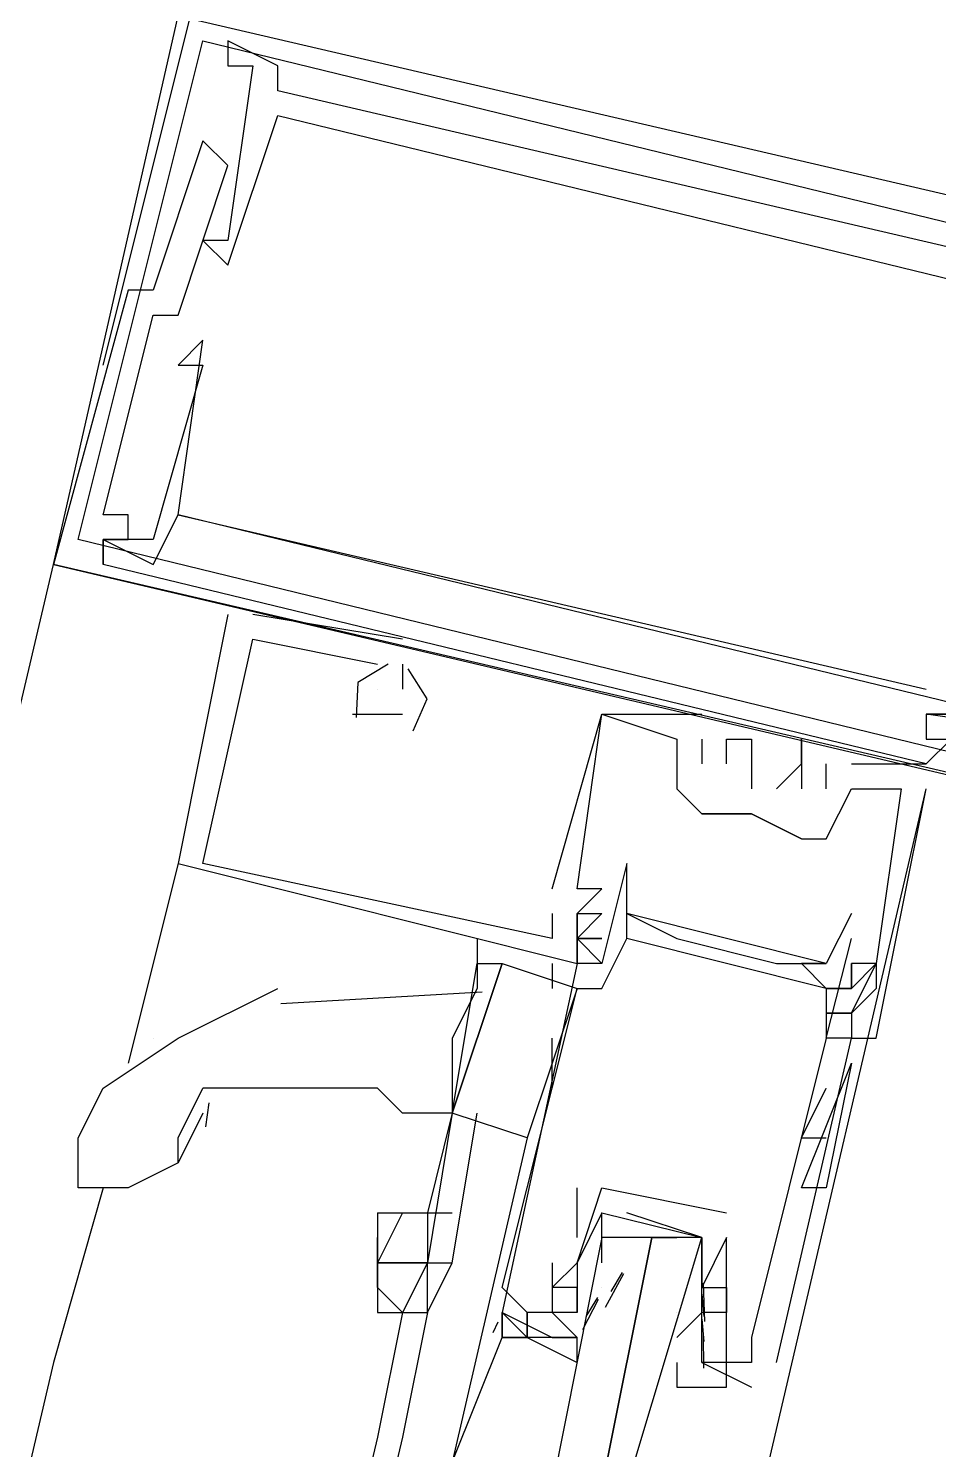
# Model space of a CAD drawing. Header units: feet. Extents: x -84 to 198, y -22 to 181.
# Drawn here: x 120.867 to 121.353, y 48.424 to 49.184 of the extents above; entities that cross this region are included whole.
import ezdxf

# ---------------------------------------------------------------- set-up
doc = ezdxf.new("R2010")
doc.units = ezdxf.units.FT
doc.layers.add('A-LINEA', color=7, linetype='CONTINUOUS')

msp = doc.modelspace()

# ---------------------------------------------------------------- linework, layer by layer
at = {"layer": 'A-LINEA'}
for p, q in [((120.9067, 49.0044), (121.0267, 49.4844)), ((120.9067, 49.0044), (121.0267, 49.4844)), ((120.9733, 49.1778), (120.9733, 49.1778)), ((120.9733, 49.1778), (120.9733, 49.1778)), ((120.9733, 49.1778), (120.9733, 49.1778)), ((120.9733, 49.1778), (120.9733, 49.1778)), ((120.9733, 49.1778), (120.9733, 49.1778)), ((120.9733, 49.1778), (120.9733, 49.1778)), ((120.9733, 49.1644), (120.9733, 49.1644)), ((120.9733, 49.1644), (120.9733, 49.1644)), ((120.9733, 49.1644), (120.9733, 49.1644)), ((120.9733, 49.1644), (120.9733, 49.1644)), ((120.9733, 49.1644), (120.9733, 49.1644)), ((120.9733, 49.1644), (120.9733, 49.1644)), ((120.9867, 49.1644), (120.9867, 49.1644)), ((120.9867, 49.1644), (120.9867, 49.1644)), ((120.9867, 49.1644), (120.9867, 49.1644)), ((120.9867, 49.1644), (120.9867, 49.1644)), ((120.9867, 49.1644), (120.9867, 49.1644)), ((120.9867, 49.1644), (120.9867, 49.1644)), ((121, 49.1644), (121, 49.1644)), ((121, 49.1644), (121, 49.1644)), ((121, 49.1644), (121, 49.1644)), ((121, 49.1644), (121, 49.1644)), ((121, 49.1644), (121, 49.1644)), ((121, 49.1644), (121, 49.1644)), ((121, 49.1511), (121, 49.1511)), ((121, 49.1511), (121, 49.1511)), ((121, 49.1511), (121, 49.1511)), ((121, 49.1511), (121, 49.1511)), ((121, 49.1511), (121, 49.1511)), ((121, 49.1511), (121, 49.1511)), ((121, 49.1378), (121, 49.1378)), ((121, 49.1378), (121, 49.1378)), ((121, 49.1378), (121, 49.1378)), ((121, 49.1378), (121, 49.1378)), ((121, 49.1378), (121, 49.1378)), ((121, 49.1378), (121, 49.1378)), ((120.96, 49.1244), (120.96, 49.1244)), ((120.96, 49.1244), (120.96, 49.1244)), ((120.96, 49.1244), (120.96, 49.1244)), ((120.9733, 49.1111), (120.9733, 49.1111)), ((120.9733, 49.1111), (120.9733, 49.1111)), ((120.9733, 49.1111), (120.9733, 49.1111)), ((120.96, 49.0711), (120.96, 49.0711)), ((120.96, 49.0711), (120.96, 49.0711)), ((120.96, 49.0711), (120.96, 49.0711)), ((120.96, 49.0711), (120.96, 49.0711)), ((120.96, 49.0711), (120.96, 49.0711)), ((120.96, 49.0711), (120.96, 49.0711)), ((120.9733, 49.0711), (120.9733, 49.0711)), ((120.9733, 49.0711), (120.9733, 49.0711)), ((120.9733, 49.0711), (120.9733, 49.0711)), ((120.9733, 49.0711), (120.9733, 49.0711)), ((120.9733, 49.0711), (120.9733, 49.0711)), ((120.9733, 49.0711), (120.9733, 49.0711)), ((120.9733, 49.0578), (120.9733, 49.0578)), ((120.9733, 49.0578), (120.9733, 49.0578)), ((120.9733, 49.0578), (120.9733, 49.0578)), ((120.9733, 49.0578), (120.9733, 49.0578)), ((120.9733, 49.0578), (120.9733, 49.0578)), ((120.9733, 49.0578), (120.9733, 49.0578)), ((120.92, 49.0444), (120.92, 49.0444)), ((120.92, 49.0444), (120.92, 49.0444)), ((120.92, 49.0444), (120.92, 49.0444)), ((120.9333, 49.0444), (120.9333, 49.0444)), ((120.9333, 49.0444), (120.9333, 49.0444)), ((120.9333, 49.0444), (120.9333, 49.0444)), ((120.9333, 49.0311), (120.9333, 49.0311)), ((120.9333, 49.0311), (120.9333, 49.0311)), ((120.9333, 49.0311), (120.9333, 49.0311)), ((120.9467, 49.0311), (120.9467, 49.0311)), ((120.9467, 49.0311), (120.9467, 49.0311)), ((120.9467, 49.0311), (120.9467, 49.0311)), ((120.96, 49.0178), (120.96, 49.0178)), ((120.96, 49.0178), (120.96, 49.0178)), ((120.96, 49.0178), (120.96, 49.0178)), ((120.9467, 49.0044), (120.9467, 49.0044)), ((120.9467, 49.0044), (120.9467, 49.0044)), ((120.9467, 49.0044), (120.9467, 49.0044)), ((120.96, 49.0044), (120.96, 49.0044)), ((120.96, 49.0044), (120.96, 49.0044)), ((120.96, 49.0044), (120.96, 49.0044)), ((120.9067, 48.9244), (120.9067, 48.9244)), ((120.9067, 48.9244), (120.9067, 48.9244)), ((120.9067, 48.9244), (120.9067, 48.9244)), ((120.92, 48.9244), (120.92, 48.9244)), ((120.92, 48.9244), (120.92, 48.9244)), ((120.92, 48.9244), (120.92, 48.9244)), ((120.9467, 48.9244), (120.9467, 48.9244)), ((120.9467, 48.9244), (120.9467, 48.9244)), ((120.9467, 48.9244), (120.9467, 48.9244)), ((120.9467, 48.9244), (120.9467, 48.9244)), ((120.9467, 48.9244), (120.9467, 48.9244)), ((120.9467, 48.9244), (120.9467, 48.9244)), ((120.9067, 48.9111), (120.9067, 48.9111)), ((120.9067, 48.9111), (120.9067, 48.9111)), ((120.9067, 48.9111), (120.9067, 48.9111)), ((120.9067, 48.9111), (120.9067, 48.9111)), ((120.9067, 48.9111), (120.9067, 48.9111)), ((120.9067, 48.9111), (120.9067, 48.9111)), ((120.9067, 48.9111), (120.9067, 48.9111)), ((120.9067, 48.9111), (120.9067, 48.9111)), ((120.9067, 48.9111), (120.9067, 48.9111)), ((120.92, 48.9111), (120.92, 48.9111)), ((120.92, 48.9111), (120.92, 48.9111)), ((120.92, 48.9111), (120.92, 48.9111)), ((120.9333, 48.9111), (120.9333, 48.9111)), ((120.9333, 48.9111), (120.9333, 48.9111)), ((120.9333, 48.9111), (120.9333, 48.9111)), ((119.12, 41.4178), (120.88, 48.8978)), ((120.88, 48.8978), (120.88, 48.8978)), ((120.88, 48.8978), (120.88, 48.8978)), ((120.88, 48.8978), (120.88, 48.8978)), ((120.9067, 48.8978), (120.9067, 48.8978)), ((120.9067, 48.8978), (120.9067, 48.8978)), ((120.9067, 48.8978), (120.9067, 48.8978)), ((120.9067, 48.8978), (120.9067, 48.8978)), ((120.9067, 48.8978), (120.9067, 48.8978)), ((120.9067, 48.8978), (120.9067, 48.8978)), ((120.9333, 48.8978), (120.9333, 48.8978)), ((120.9333, 48.8978), (120.9333, 48.8978)), ((120.9333, 48.8978), (120.9333, 48.8978)), ((120.9733, 48.8711), (120.9733, 48.8711)), ((120.9733, 48.8711), (120.9733, 48.8711)), ((120.9733, 48.8711), (120.9733, 48.8711)), ((121.0667, 48.8578), (120.9867, 48.8711)), ((120.9867, 48.8711), (120.9867, 48.8711)), ((121.0667, 48.8578), (120.9867, 48.8711)), ((120.9867, 48.8711), (120.9867, 48.8711)), ((121.0667, 48.8578), (120.9867, 48.8711)), ((120.9867, 48.8711), (120.9867, 48.8711)), ((120.9867, 48.8578), (120.9867, 48.8578)), ((120.9867, 48.8578), (120.9867, 48.8578)), ((120.9867, 48.8578), (120.9867, 48.8578)), ((121.0667, 48.8578), (121.0667, 48.8578)), ((121.0667, 48.8578), (121.0667, 48.8578)), ((121.0667, 48.8578), (121.0667, 48.8578)), ((121.0533, 48.8444), (121.0533, 48.8444)), ((121.0533, 48.8444), (121.0533, 48.8444)), ((121.0533, 48.8444), (121.0533, 48.8444)), ((121.0533, 48.8444), (121.0533, 48.8444)), ((121.0533, 48.8444), (121.0533, 48.8444)), ((121.0533, 48.8444), (121.0533, 48.8444)), ((121.0667, 48.8444), (121.0667, 48.8311)), ((121.0667, 48.8444), (121.0667, 48.8444)), ((121.0667, 48.8444), (121.0667, 48.8311)), ((121.0667, 48.8444), (121.0667, 48.8444)), ((121.0667, 48.8444), (121.0667, 48.8311)), ((121.0667, 48.8444), (121.0667, 48.8444)), ((121.0533, 48.8311), (121.0533, 48.8311)), ((121.0533, 48.8311), (121.0533, 48.8311)), ((121.0533, 48.8311), (121.0533, 48.8311)), ((121.0667, 48.8311), (121.0667, 48.8311)), ((121.0667, 48.8311), (121.0667, 48.8311)), ((121.0667, 48.8311), (121.0667, 48.8311)), ((121.3467, 48.8311), (121.3467, 48.8311)), ((121.3467, 48.8311), (121.3467, 48.8311)), ((121.3467, 48.8311), (121.3467, 48.8311)), ((121.04, 48.8178), (121.0533, 48.8178)), ((121.04, 48.8178), (121.04, 48.8178)), ((121.04, 48.8178), (121.0533, 48.8178)), ((121.04, 48.8178), (121.04, 48.8178)), ((121.04, 48.8178), (121.0533, 48.8178)), ((121.04, 48.8178), (121.04, 48.8178)), ((121.0533, 48.8178), (121.0667, 48.8178)), ((121.0533, 48.8178), (121.0533, 48.8178)), ((121.0533, 48.8178), (121.0667, 48.8178)), ((121.0533, 48.8178), (121.0533, 48.8178)), ((121.0533, 48.8178), (121.0667, 48.8178)), ((121.0533, 48.8178), (121.0533, 48.8178)), ((121.0667, 48.8178), (121.0667, 48.8178)), ((121.0667, 48.8178), (121.0667, 48.8178)), ((121.0667, 48.8178), (121.0667, 48.8178)), ((121.1733, 48.8178), (121.1733, 48.8178)), ((121.1733, 48.8178), (121.1733, 48.8178)), ((121.1733, 48.8178), (121.1733, 48.8178)), ((121.1733, 48.8178), (121.1733, 48.8178)), ((121.1733, 48.8178), (121.1733, 48.8178)), ((121.1733, 48.8178), (121.1733, 48.8178)), ((121.2267, 48.8178), (121.2267, 48.8178)), ((121.2267, 48.8178), (121.2267, 48.8178)), ((121.2267, 48.8178), (121.2267, 48.8178)), ((121.3467, 48.8178), (121.3467, 48.8178)), ((121.3467, 48.8178), (121.3467, 48.8178)), ((121.3467, 48.8178), (121.3467, 48.8178)), ((121.3467, 48.8178), (121.3467, 48.8178)), ((121.3467, 48.8178), (121.3467, 48.8178)), ((121.3467, 48.8178), (121.3467, 48.8178)), ((121.3467, 48.8178), (121.3467, 48.8178)), ((121.3467, 48.8178), (121.3467, 48.8178)), ((121.3467, 48.8178), (121.3467, 48.8178)), ((121.2133, 48.8044), (121.2133, 48.8044)), ((121.2133, 48.8044), (121.2133, 48.8044)), ((121.2133, 48.8044), (121.2133, 48.8044)), ((121.2133, 48.8044), (121.2133, 48.8044)), ((121.2133, 48.8044), (121.2133, 48.8044)), ((121.2133, 48.8044), (121.2133, 48.8044)), ((121.2267, 48.8044), (121.2267, 48.8044)), ((121.2267, 48.8044), (121.2267, 48.8044)), ((121.2267, 48.8044), (121.2267, 48.8044)), ((121.24, 48.8044), (121.24, 48.8044)), ((121.24, 48.8044), (121.24, 48.8044)), ((121.24, 48.8044), (121.24, 48.8044)), ((121.2533, 48.8044), (121.2533, 48.8044)), ((121.2533, 48.8044), (121.2533, 48.8044)), ((121.2533, 48.8044), (121.2533, 48.8044)), ((121.28, 48.8044), (121.28, 48.8044)), ((121.28, 48.8044), (121.28, 48.8044)), ((121.28, 48.8044), (121.28, 48.8044)), ((121.3467, 48.8044), (121.3467, 48.8044)), ((121.3467, 48.8044), (121.3467, 48.8044)), ((121.3467, 48.8044), (121.3467, 48.8044)), ((121.3467, 48.8044), (121.3467, 48.8044)), ((121.3467, 48.8044), (121.3467, 48.8044)), ((121.3467, 48.8044), (121.3467, 48.8044)), ((121.2267, 48.7911), (121.2267, 48.7911)), ((121.2267, 48.7911), (121.2267, 48.7911)), ((121.2267, 48.7911), (121.2267, 48.7911)), ((121.24, 48.7911), (121.24, 48.7911)), ((121.24, 48.7911), (121.24, 48.7911)), ((121.24, 48.7911), (121.24, 48.7911)), ((121.28, 48.7911), (121.28, 48.7911)), ((121.28, 48.7911), (121.28, 48.7911)), ((121.28, 48.7911), (121.28, 48.7911)), ((121.2933, 48.7778), (121.2933, 48.7911)), ((121.2933, 48.7911), (121.2933, 48.7911)), ((121.2933, 48.7778), (121.2933, 48.7911)), ((121.2933, 48.7911), (121.2933, 48.7911)), ((121.2933, 48.7778), (121.2933, 48.7911)), ((121.2933, 48.7911), (121.2933, 48.7911)), ((121.3067, 48.7911), (121.3067, 48.7911)), ((121.3067, 48.7911), (121.3067, 48.7911)), ((121.3067, 48.7911), (121.3067, 48.7911)), ((121.3467, 48.7911), (121.3467, 48.7911)), ((121.3467, 48.7911), (121.3467, 48.7911)), ((121.3467, 48.7911), (121.3467, 48.7911)), ((121.3467, 48.7911), (121.3467, 48.7911)), ((121.3467, 48.7911), (121.3467, 48.7911)), ((121.3467, 48.7911), (121.3467, 48.7911)), ((121.2133, 48.7778), (121.2133, 48.7778)), ((121.2133, 48.7778), (121.2133, 48.7778)), ((121.2133, 48.7778), (121.2133, 48.7778)), ((121.2533, 48.7778), (121.2533, 48.7778)), ((121.2533, 48.7778), (121.2533, 48.7778)), ((121.2533, 48.7778), (121.2533, 48.7778)), ((121.2533, 48.3778), (121.3467, 48.7778)), ((121.2667, 48.7778), (121.2667, 48.7778)), ((121.2667, 48.7778), (121.2667, 48.7778)), ((121.2667, 48.7778), (121.2667, 48.7778)), ((121.28, 48.7778), (121.28, 48.7778)), ((121.28, 48.7778), (121.28, 48.7778)), ((121.28, 48.7778), (121.28, 48.7778)), ((121.2933, 48.7778), (121.2933, 48.7778)), ((121.2933, 48.7778), (121.2933, 48.7778)), ((121.2933, 48.7778), (121.2933, 48.7778)), ((121.3067, 48.7778), (121.3067, 48.7778)), ((121.3067, 48.7778), (121.3067, 48.7778)), ((121.3067, 48.7778), (121.3067, 48.7778)), ((121.3333, 48.7778), (121.3333, 48.7778)), ((121.3333, 48.7778), (121.3333, 48.7778)), ((121.3333, 48.7778), (121.3333, 48.7778)), ((121.3333, 48.7778), (121.3333, 48.7778)), ((121.3333, 48.7778), (121.3333, 48.7778)), ((121.3333, 48.7778), (121.3333, 48.7778)), ((121.3467, 48.7778), (121.3467, 48.7778)), ((121.3467, 48.7778), (121.3467, 48.7778)), ((121.3467, 48.7778), (121.3467, 48.7778)), ((121.2267, 48.7644), (121.2267, 48.7644)), ((121.2267, 48.7644), (121.2267, 48.7644)), ((121.2267, 48.7644), (121.2267, 48.7644)), ((121.2267, 48.7644), (121.2267, 48.7644)), ((121.2533, 48.7644), (121.2533, 48.7644)), ((121.2533, 48.7644), (121.2533, 48.7644)), ((121.2533, 48.7644), (121.2533, 48.7644)), ((121.2533, 48.7644), (121.2533, 48.7644)), ((121.2533, 48.7644), (121.2533, 48.7644)), ((121.28, 48.7511), (121.28, 48.7511)), ((121.28, 48.7511), (121.28, 48.7511)), ((121.28, 48.7511), (121.28, 48.7511)), ((121.2933, 48.7511), (121.2933, 48.7511)), ((121.2933, 48.7511), (121.2933, 48.7511)), ((121.2933, 48.7511), (121.2933, 48.7511)), ((120.9467, 48.7378), (120.92, 48.6311)), ((120.9467, 48.7378), (120.9467, 48.7378)), ((120.9467, 48.7378), (120.9467, 48.7378)), ((120.9467, 48.7378), (120.9467, 48.7378)), ((120.9467, 48.7378), (120.9467, 48.7378)), ((120.9467, 48.7378), (120.9467, 48.7378)), ((120.9467, 48.7378), (120.9467, 48.7378)), ((120.96, 48.7378), (120.96, 48.7378)), ((120.96, 48.7378), (120.96, 48.7378)), ((120.96, 48.7378), (120.96, 48.7378)), ((121.1867, 48.7378), (121.1867, 48.7378)), ((121.1467, 48.7244), (121.1467, 48.7244)), ((121.1467, 48.7244), (121.1467, 48.7244)), ((121.1467, 48.7244), (121.1467, 48.7244)), ((121.16, 48.7244), (121.16, 48.7244)), ((121.16, 48.7244), (121.16, 48.7244)), ((121.16, 48.7244), (121.16, 48.7244)), ((121.16, 48.7244), (121.16, 48.7244)), ((121.16, 48.7244), (121.16, 48.7244)), ((121.16, 48.7244), (121.16, 48.7244)), ((121.1733, 48.7244), (121.1733, 48.7244)), ((121.1733, 48.7244), (121.1733, 48.7244)), ((121.1733, 48.7244), (121.1733, 48.7244)), ((121.1867, 48.7244), (121.1867, 48.7244)), ((121.1467, 48.7111), (121.1467, 48.7111)), ((121.1467, 48.7111), (121.1467, 48.7111)), ((121.1467, 48.7111), (121.1467, 48.7111)), ((121.16, 48.7111), (121.1733, 48.7111)), ((121.16, 48.7111), (121.1733, 48.7111)), ((121.16, 48.7111), (121.16, 48.7111)), ((121.16, 48.7111), (121.16, 48.7111)), ((121.16, 48.7111), (121.1733, 48.7111)), ((121.16, 48.7111), (121.1733, 48.7111)), ((121.16, 48.7111), (121.16, 48.7111)), ((121.16, 48.7111), (121.16, 48.7111)), ((121.16, 48.7111), (121.1733, 48.7111)), ((121.16, 48.7111), (121.1733, 48.7111)), ((121.16, 48.7111), (121.16, 48.7111)), ((121.16, 48.7111), (121.16, 48.7111)), ((121.1867, 48.7111), (121.1867, 48.7111)), ((121.1867, 48.7111), (121.1867, 48.7111)), ((121.3067, 48.7111), (121.3067, 48.7111)), ((121.1067, 48.6978), (121.1067, 48.6844)), ((121.1467, 48.6978), (121.1467, 48.6978)), ((121.1467, 48.6978), (121.1467, 48.6978)), ((121.1467, 48.6978), (121.1467, 48.6978)), ((121.16, 48.6978), (121.16, 48.6978)), ((121.16, 48.6978), (121.16, 48.6978)), ((121.16, 48.6978), (121.16, 48.6978)), ((121.16, 48.6978), (121.16, 48.6978)), ((121.16, 48.6978), (121.16, 48.6978)), ((121.16, 48.6978), (121.16, 48.6978)), ((121.1867, 48.6978), (121.1867, 48.6978)), ((121.2933, 48.6711), (121.1867, 48.6978)), ((121.2933, 48.6711), (121.1867, 48.6978)), ((121.2933, 48.6711), (121.1867, 48.6978)), ((121.2133, 48.6978), (121.2133, 48.6978)), ((121.3067, 48.6978), (121.3067, 48.6978)), ((121.1467, 48.6844), (121.1467, 48.6711)), ((121.16, 48.6844), (121.16, 48.6844)), ((121.16, 48.6844), (121.16, 48.6844)), ((121.16, 48.6844), (121.16, 48.6844)), ((121.16, 48.6844), (121.16, 48.6844)), ((121.16, 48.6844), (121.16, 48.6844)), ((121.16, 48.6844), (121.16, 48.6844)), ((121.16, 48.6844), (121.16, 48.6844)), ((121.1733, 48.6844), (121.1733, 48.6844)), ((121.2667, 48.6844), (121.2667, 48.6844)), ((121.28, 48.6844), (121.28, 48.6844)), ((121.2933, 48.6844), (121.2933, 48.6844)), ((121.2933, 48.6844), (121.2933, 48.6844)), ((121.3067, 48.6844), (121.3067, 48.6844)), ((121.3067, 48.6844), (121.3067, 48.6844)), ((121.3067, 48.6844), (121.3067, 48.6844)), ((121.3067, 48.6711), (121.3067, 48.6844)), ((121.3067, 48.6711), (121.3067, 48.6844)), ((121.32, 48.6844), (121.32, 48.6844)), ((121.32, 48.6844), (121.32, 48.6844)), ((121.32, 48.6844), (121.32, 48.6844)), ((121.32, 48.6844), (121.32, 48.6844)), ((121.32, 48.6844), (121.32, 48.6844)), ((121.32, 48.6844), (121.32, 48.6844)), ((121.16, 48.6711), (121.1333, 48.5911)), ((121.16, 48.6711), (121.16, 48.6711)), ((121.1733, 48.6711), (121.1733, 48.6711)), ((121.2933, 48.6711), (121.2933, 48.6711)), ((121.3067, 48.6711), (121.3067, 48.6711)), ((121.3067, 48.6711), (121.3067, 48.6711)), ((121.3067, 48.6711), (121.3067, 48.6711)), ((121.3067, 48.6711), (121.3067, 48.6711)), ((121.32, 48.6711), (121.32, 48.6711)), ((121.32, 48.6711), (121.32, 48.6711)), ((121.32, 48.6711), (121.32, 48.6711)), ((121.1093, 48.669), (121.0017, 48.6628)), ((121.3067, 48.6578), (121.2933, 48.6578)), ((121.3067, 48.6578), (121.2933, 48.6578)), ((121.3067, 48.6578), (121.3067, 48.6578)), ((121.3067, 48.6578), (121.3067, 48.6578)), ((121.3067, 48.6578), (121.3067, 48.6578)), ((120.9333, 48.6444), (120.9333, 48.6444)), ((121.1467, 48.6178), (121.1467, 48.6444)), ((121.2933, 48.6444), (121.2933, 48.6444)), ((121.2933, 48.6444), (121.2933, 48.6444)), ((121.3067, 48.6444), (121.3067, 48.6444)), ((121.3067, 48.6444), (121.3067, 48.6444)), ((121.3067, 48.6444), (121.3067, 48.6444)), ((121.3067, 48.6444), (121.3067, 48.6444)), ((121.32, 48.6444), (121.32, 48.6444)), ((121.32, 48.6444), (121.32, 48.6444)), ((121.32, 48.6444), (121.32, 48.6444)), ((121.28, 48.5644), (121.3067, 48.6311)), ((121.28, 48.5644), (121.3067, 48.6311)), ((121.3067, 48.6311), (121.3067, 48.6311)), ((121.28, 48.5911), (121.2933, 48.6178)), ((121.2933, 48.6178), (121.2933, 48.6178)), ((120.9632, 48.6099), (120.9614, 48.5971)), ((120.96, 48.6044), (120.9467, 48.5778)), ((121.0933, 48.6044), (121.08, 48.5511)), ((121.0933, 48.6044), (121.0933, 48.6044)), ((121.0933, 48.6044), (121.0933, 48.6044)), ((121.0933, 48.6044), (121.0933, 48.6044)), ((121.28, 48.5911), (121.2933, 48.5911)), ((120.9067, 48.5644), (120.88, 48.4711)), ((121.16, 48.5378), (121.16, 48.5644)), ((121.16, 48.5644), (121.16, 48.5644)), ((121.1733, 48.5644), (121.1733, 48.5644)), ((121.1733, 48.5644), (121.1733, 48.5644)), ((121.2933, 48.5644), (121.2933, 48.5644)), ((121.24, 48.5511), (121.24, 48.5511)), ((121.24, 48.5511), (121.24, 48.5511)), ((121.16, 48.5378), (121.16, 48.5378)), ((121.2, 48.5378), (121.2133, 48.5378)), ((121.24, 48.5378), (121.24, 48.5378)), ((121.24, 48.5378), (121.24, 48.5378)), ((121.1467, 48.5244), (121.1467, 48.5244)), ((121.16, 48.5244), (121.16, 48.5244)), ((121.16, 48.5244), (121.16, 48.5244)), ((121.1733, 48.5244), (121.1733, 48.5244)), ((121.1753, 48.5006), (121.185, 48.5186)), ((121.1782, 48.5089), (121.1844, 48.5191)), ((121.2267, 48.5244), (121.2267, 48.5244)), ((121.12, 48.5111), (121.12, 48.5111)), ((121.1467, 48.5111), (121.1467, 48.5111)), ((121.16, 48.5111), (121.16, 48.5111)), ((121.16, 48.4978), (121.16, 48.5111)), ((121.1733, 48.5111), (121.1733, 48.5111)), ((121.2267, 48.5111), (121.2267, 48.5111)), ((121.2275, 48.5134), (121.2281, 48.493)), ((121.24, 48.5111), (121.24, 48.5111)), ((121.24, 48.5111), (121.24, 48.5111)), ((121.1631, 48.4886), (121.1715, 48.5048)), ((121.1649, 48.4956), (121.1711, 48.5057)), ((121.2268, 48.5076), (121.2278, 48.4957)), ((121.0667, 48.4978), (121.0533, 48.4311)), ((121.08, 48.4978), (121.0667, 48.4311)), ((121.0667, 48.4978), (121.0667, 48.4978)), ((121.12, 48.4978), (121.12, 48.4978)), ((121.1333, 48.4978), (121.1333, 48.4978)), ((121.1467, 48.4978), (121.1467, 48.4978)), ((121.16, 48.4978), (121.16, 48.4978)), ((121.2267, 48.4978), (121.2133, 48.4844)), ((121.2133, 48.4978), (121.2133, 48.4978)), ((121.2267, 48.4978), (121.2267, 48.4978)), ((121.24, 48.4978), (121.24, 48.4978)), ((121.1151, 48.4871), (121.1179, 48.4927)), ((121.1151, 48.4871), (121.1179, 48.4927)), ((121.1151, 48.4871), (121.1179, 48.4927)), ((121.2268, 48.4942), (121.2278, 48.4823)), ((121.1467, 48.4844), (121.1467, 48.4844)), ((121.16, 48.4844), (121.16, 48.4844)), ((121.2133, 48.4844), (121.2133, 48.4844)), ((121.2274, 48.4862), (121.2277, 48.4679)), ((121.2533, 48.4844), (121.2533, 48.4844)), ((120.88, 48.4711), (120.1067, 45.1511)), ((121.2267, 48.4711), (121.2533, 48.4578)), ((121.2267, 48.4711), (121.2267, 48.4711)), ((121.24, 48.4711), (121.24, 48.4711)), ((121.2533, 48.4711), (121.2533, 48.4711)), ((121.2533, 48.4711), (121.2533, 48.4711)), ((121.2667, 48.4711), (121.2667, 48.4711)), ((121.2533, 48.4578), (121.2533, 48.4578)), ((121.0533, 48.4311), (120.2667, 45.1111)), ((121.0667, 48.4311), (120.28, 45.1111))]:
    msp.add_line(p, q, dxfattribs=at)
for points in [[(120.88, 48.8978), (120.9467, 49.1911), (121.52, 49.0578), (121.4533, 48.7644), (120.88, 48.8978)], [(120.8933, 48.9111), (120.96, 49.1778), (121.5067, 49.0444), (121.44, 48.7778), (120.8933, 48.9111)], [(121.4933, 49.0311), (121.4, 49.0578), (121.4133, 49.0578), (121.4133, 49.0711), (121.4, 49.0711), (121.4, 49.0578), (121, 49.1511), (121, 49.1644), (120.9733, 49.1778), (120.9733, 49.1644), (120.9867, 49.1644), (120.9733, 49.0711), (120.96, 49.0711), (120.9733, 49.0578), (121, 49.1378), (121.4933, 49.0178), (121.4667, 48.9378), (121.4667, 48.9378)], [(121.4933, 49.0311), (121.4, 49.0578), (121.4133, 49.0578), (121.4133, 49.0711), (121.4, 49.0711), (121.4, 49.0578), (121, 49.1511), (121, 49.1644), (120.9733, 49.1778), (120.9733, 49.1644), (120.9867, 49.1644), (120.9733, 49.0711), (120.96, 49.0711), (120.9733, 49.0578), (121, 49.1378), (121.4933, 49.0178), (121.4667, 48.9378), (121.4667, 48.9378)], [(121.4933, 49.0311), (121.4, 49.0578), (121.4133, 49.0578), (121.4133, 49.0711), (121.4, 49.0711), (121.4, 49.0578), (121, 49.1511), (121, 49.1644), (120.9733, 49.1778), (120.9733, 49.1644), (120.9867, 49.1644), (120.9733, 49.0711), (120.96, 49.0711), (120.9733, 49.0578), (121, 49.1378), (121.4933, 49.0178), (121.4667, 48.9378), (121.4667, 48.9378)], [(121.4933, 49.0311), (121.4, 49.0578), (121.4133, 49.0578), (121.4133, 49.0711), (121.4, 49.0711), (121.4, 49.0578), (121, 49.1511), (121, 49.1644), (120.9733, 49.1778), (120.9733, 49.1644), (120.9867, 49.1644), (120.9733, 49.0711), (120.96, 49.0711), (120.9733, 49.0578), (121, 49.1378), (121.4933, 49.0178), (121.4667, 48.9378), (121.4667, 48.9378)], [(121.4933, 49.0311), (121.4, 49.0578), (121.4133, 49.0578), (121.4133, 49.0711), (121.4, 49.0711), (121.4, 49.0578), (121, 49.1511), (121, 49.1644), (120.9733, 49.1778), (120.9733, 49.1644), (120.9867, 49.1644), (120.9733, 49.0711), (120.96, 49.0711), (120.9733, 49.0578), (121, 49.1378), (121.4933, 49.0178), (121.4667, 48.9378), (121.4667, 48.9378)], [(121.4933, 49.0311), (121.4, 49.0578), (121.4133, 49.0578), (121.4133, 49.0711), (121.4, 49.0711), (121.4, 49.0578), (121, 49.1511), (121, 49.1644), (120.9733, 49.1778), (120.9733, 49.1644), (120.9867, 49.1644), (120.9733, 49.0711), (120.96, 49.0711), (120.9733, 49.0578), (121, 49.1378), (121.4933, 49.0178), (121.4667, 48.9378), (121.4667, 48.9378)], [(121.36, 48.8044), (121.3467, 48.7911), (120.9067, 48.8978), (120.9067, 48.9111), (120.92, 48.9111), (120.92, 48.9244), (120.9067, 48.9244), (120.9333, 49.0311), (120.9467, 49.0311), (120.9733, 49.1111), (120.96, 49.1244), (120.9333, 49.0444), (120.92, 49.0444), (120.88, 48.8978), (121.56, 48.7378), (121.5467, 48.7378)], [(121.36, 48.8044), (121.3467, 48.7911), (120.9067, 48.8978), (120.9067, 48.9111), (120.92, 48.9111), (120.92, 48.9244), (120.9067, 48.9244), (120.9333, 49.0311), (120.9467, 49.0311), (120.9733, 49.1111), (120.96, 49.1244), (120.9333, 49.0444), (120.92, 49.0444), (120.88, 48.8978), (121.56, 48.7378), (121.5467, 48.7378)], [(121.36, 48.8044), (121.3467, 48.7911), (120.9067, 48.8978), (120.9067, 48.9111), (120.92, 48.9111), (120.92, 48.9244), (120.9067, 48.9244), (120.9333, 49.0311), (120.9467, 49.0311), (120.9733, 49.1111), (120.96, 49.1244), (120.9333, 49.0444), (120.92, 49.0444), (120.88, 48.8978), (121.56, 48.7378), (121.5467, 48.7378)], [(121.44, 48.8044), (121.44, 48.7778), (121.4533, 48.8044), (121.4667, 48.8844), (121.4667, 48.8978), (121.4667, 48.8978), (121.44, 48.8044), (120.9467, 48.9244), (120.96, 49.0178), (120.9467, 49.0044), (120.96, 49.0044), (120.9333, 48.9111), (120.9067, 48.9111), (120.9067, 48.8978), (120.9067, 48.9111), (120.9333, 48.8978), (120.9467, 48.9244), (121.3467, 48.8311)], [(121.44, 48.8044), (121.44, 48.7778), (121.4533, 48.8044), (121.4667, 48.8844), (121.4667, 48.8978), (121.4667, 48.8978), (121.44, 48.8044), (120.9467, 48.9244), (120.96, 49.0178), (120.9467, 49.0044), (120.96, 49.0044), (120.9333, 48.9111), (120.9067, 48.9111), (120.9067, 48.8978), (120.9067, 48.9111), (120.9333, 48.8978), (120.9467, 48.9244), (121.3467, 48.8311)], [(121.44, 48.8044), (121.44, 48.7778), (121.4533, 48.8044), (121.4667, 48.8844), (121.4667, 48.8978), (121.4667, 48.8978), (121.44, 48.8044), (120.9467, 48.9244), (120.96, 49.0178), (120.9467, 49.0044), (120.96, 49.0044), (120.9333, 48.9111), (120.9067, 48.9111), (120.9067, 48.8978), (120.9067, 48.9111), (120.9333, 48.8978), (120.9467, 48.9244), (121.3467, 48.8311)], [(120.9733, 48.8711), (120.9467, 48.7378), (121.16, 48.6844), (121.16, 48.6978), (121.16, 48.6844), (121.16, 48.7111), (121.1733, 48.7244), (121.16, 48.7244), (121.1733, 48.8178), (121.2133, 48.8044), (121.2133, 48.7778), (121.2267, 48.7644), (121.2533, 48.7644), (121.28, 48.7511), (121.2933, 48.7511), (121.3067, 48.7778), (121.3333, 48.7778), (121.32, 48.6844), (121.3067, 48.6844), (121.3067, 48.6711), (121.32, 48.6844), (121.32, 48.6711), (121.3067, 48.6578), (121.3067, 48.6444), (121.32, 48.6444), (121.3467, 48.7778)], [(120.9733, 48.8711), (120.9467, 48.7378), (121.16, 48.6844), (121.16, 48.6978), (121.16, 48.6844), (121.16, 48.7111), (121.1733, 48.7244), (121.16, 48.7244), (121.1733, 48.8178), (121.2133, 48.8044), (121.2133, 48.7778), (121.2267, 48.7644), (121.2533, 48.7644), (121.28, 48.7511), (121.2933, 48.7511), (121.3067, 48.7778), (121.3333, 48.7778), (121.32, 48.6844), (121.3067, 48.6844), (121.3067, 48.6711), (121.32, 48.6844), (121.32, 48.6711), (121.3067, 48.6578), (121.3067, 48.6444), (121.32, 48.6444), (121.3467, 48.7778)], [(120.9733, 48.8711), (120.9467, 48.7378), (121.16, 48.6844), (121.16, 48.6978), (121.16, 48.6844), (121.16, 48.7111), (121.1733, 48.7244), (121.16, 48.7244), (121.1733, 48.8178), (121.2133, 48.8044), (121.2133, 48.7778), (121.2267, 48.7644), (121.2533, 48.7644), (121.28, 48.7511), (121.2933, 48.7511), (121.3067, 48.7778), (121.3333, 48.7778), (121.32, 48.6844), (121.3067, 48.6844), (121.3067, 48.6711), (121.32, 48.6844), (121.32, 48.6711), (121.3067, 48.6578), (121.3067, 48.6444), (121.32, 48.6444), (121.3467, 48.7778)], [(121.1467, 48.7111), (121.1467, 48.6978), (120.96, 48.7378), (120.9867, 48.8578), (121.0533, 48.8444)], [(121.1467, 48.7111), (121.1467, 48.6978), (120.96, 48.7378), (120.9867, 48.8578), (121.0533, 48.8444)], [(121.1467, 48.7111), (121.1467, 48.6978), (120.96, 48.7378), (120.9867, 48.8578), (121.0533, 48.8444)], [(121.059, 48.8444), (121.0428, 48.8347), (121.0419, 48.816)], [(121.059, 48.8444), (121.0428, 48.8347), (121.0419, 48.816)], [(121.059, 48.8444), (121.0428, 48.8347), (121.0419, 48.816)], [(121.0724, 48.8088), (121.0799, 48.826), (121.0698, 48.8419)], [(121.0724, 48.8088), (121.0799, 48.826), (121.0698, 48.8419)], [(121.0724, 48.8088), (121.0799, 48.826), (121.0698, 48.8419)], [(121.1467, 48.7244), (121.1733, 48.8178), (121.1733, 48.8178), (121.2267, 48.8178)], [(121.1467, 48.7244), (121.1733, 48.8178), (121.1733, 48.8178), (121.2267, 48.8178)], [(121.1467, 48.7244), (121.1733, 48.8178), (121.1733, 48.8178), (121.2267, 48.8178)], [(121.44, 48.8044), (121.3467, 48.8178), (121.3467, 48.8044), (121.36, 48.8044)], [(121.3467, 48.8178), (121.3467, 48.8044), (121.3467, 48.8044), (121.3467, 48.8044)], [(121.44, 48.7644), (121.36, 48.7911), (121.36, 48.8178), (121.3467, 48.8178), (121.36, 48.8178)], [(121.44, 48.8044), (121.3467, 48.8178), (121.3467, 48.8044), (121.36, 48.8044)], [(121.3467, 48.8178), (121.3467, 48.8044), (121.3467, 48.8044), (121.3467, 48.8044)], [(121.44, 48.7644), (121.36, 48.7911), (121.36, 48.8178), (121.3467, 48.8178), (121.36, 48.8178)], [(121.44, 48.8044), (121.3467, 48.8178), (121.3467, 48.8044), (121.36, 48.8044)], [(121.3467, 48.8178), (121.3467, 48.8044), (121.3467, 48.8044), (121.3467, 48.8044)], [(121.44, 48.7644), (121.36, 48.7911), (121.36, 48.8178), (121.3467, 48.8178), (121.36, 48.8178)], [(121.2267, 48.8044), (121.2267, 48.7911), (121.2267, 48.7911)], [(121.2267, 48.8044), (121.2267, 48.7911), (121.2267, 48.7911)], [(121.2267, 48.8044), (121.2267, 48.7911), (121.2267, 48.7911)], [(121.24, 48.7911), (121.24, 48.8044), (121.2533, 48.8044), (121.2533, 48.7778), (121.2533, 48.7778)], [(121.24, 48.7911), (121.24, 48.8044), (121.2533, 48.8044), (121.2533, 48.7778), (121.2533, 48.7778)], [(121.24, 48.7911), (121.24, 48.8044), (121.2533, 48.8044), (121.2533, 48.7778), (121.2533, 48.7778)], [(121.2667, 48.7778), (121.28, 48.7911), (121.28, 48.8044), (121.28, 48.7778), (121.28, 48.7778)], [(121.2667, 48.7778), (121.28, 48.7911), (121.28, 48.8044), (121.28, 48.7778), (121.28, 48.7778)], [(121.2667, 48.7778), (121.28, 48.7911), (121.28, 48.8044), (121.28, 48.7778), (121.28, 48.7778)], [(121.3067, 48.7911), (121.3067, 48.7911), (121.3467, 48.7911)], [(121.3067, 48.7911), (121.3067, 48.7911), (121.3467, 48.7911)], [(121.3067, 48.7911), (121.3067, 48.7911), (121.3467, 48.7911)], [(121.28, 48.7511), (121.2533, 48.7644), (121.2533, 48.7644), (121.2267, 48.7644)], [(121.1867, 48.7378), (121.1733, 48.6844), (121.16, 48.6844)], [(121.3067, 48.7111), (121.2933, 48.6844), (121.1867, 48.7111), (121.1867, 48.7378)], [(121.12, 48.5111), (121.16, 48.6711), (121.1733, 48.6711), (121.1867, 48.6978), (121.1867, 48.7111), (121.2133, 48.6978), (121.2667, 48.6844), (121.2933, 48.6844), (121.28, 48.6844), (121.2933, 48.6711), (121.2933, 48.6444), (121.2533, 48.4844), (121.2533, 48.4711), (121.24, 48.4711), (121.24, 48.5111), (121.24, 48.5111), (121.24, 48.5378), (121.24, 48.5378)], [(121.16, 48.7111), (121.1733, 48.7111), (121.16, 48.6978), (121.1733, 48.6844)], [(121.16, 48.7111), (121.1733, 48.7111), (121.16, 48.6978), (121.1733, 48.6844)], [(121.16, 48.7111), (121.1733, 48.7111), (121.16, 48.6978), (121.1733, 48.6844)], [(121.1733, 48.6844), (121.16, 48.6978), (121.1733, 48.6978)], [(121.16, 48.6978), (121.1733, 48.6978), (121.16, 48.6978), (121.1733, 48.6844)], [(121.1733, 48.6844), (121.16, 48.6978), (121.1733, 48.6978)], [(121.16, 48.6978), (121.1733, 48.6978), (121.16, 48.6978), (121.1733, 48.6844)], [(121.1733, 48.6844), (121.16, 48.6978), (121.1733, 48.6978)], [(121.16, 48.6978), (121.1733, 48.6978), (121.16, 48.6978), (121.1733, 48.6844)], [(121.2667, 48.4711), (121.3067, 48.6444), (121.2933, 48.6444), (121.3067, 48.6978)], [(121.1067, 48.6844), (121.1067, 48.6711), (121.0933, 48.6444), (121.0933, 48.6178), (121.0933, 48.6044), (121.0933, 48.6044), (121.08, 48.5511)], [(121.1333, 48.5911), (121.0933, 48.6044), (121.12, 48.6844), (121.16, 48.6711)], [(121.0933, 48.6044), (121.0933, 48.6044), (121.1067, 48.6844), (121.12, 48.6844), (121.0933, 48.6044), (121.0933, 48.6044), (121.0933, 48.6044)], [(121.16, 48.6844), (121.12, 48.4978), (121.1467, 48.4844), (121.16, 48.4844)], [(121.3067, 48.6578), (121.3067, 48.6578), (121.3067, 48.6578), (121.32, 48.6844), (121.32, 48.6711), (121.3067, 48.6578)], [(120.8933, 48.5778), (120.8933, 48.5911), (120.9067, 48.6178), (120.9467, 48.6444), (121, 48.6711)], [(121.2933, 48.6711), (121.3067, 48.6711), (121.2933, 48.6711)], [(121.3067, 48.6711), (121.3067, 48.6711), (121.3067, 48.6711)], [(121.2933, 48.6578), (121.3067, 48.6578), (121.2933, 48.6578)], [(121.3067, 48.6311), (121.3067, 48.6311), (121.2933, 48.5644), (121.28, 48.5644)], [(120.9467, 48.5778), (120.9467, 48.5911), (120.96, 48.6178)], [(121.0933, 48.6044), (121.0667, 48.6044), (121.0533, 48.6178), (121.04, 48.6178), (121.0267, 48.6178), (121.0133, 48.6178), (121, 48.6178), (120.9867, 48.6178), (120.9733, 48.6178), (120.96, 48.6178)], [(121.0933, 48.6044), (121.08, 48.5244), (121.0933, 48.5244), (121.1067, 48.6044)], [(121.1333, 48.5911), (121.0933, 48.4178), (121.12, 48.4844), (121.1333, 48.4844), (121.1333, 48.4978)], [(120.9467, 48.5778), (120.92, 48.5644), (120.8933, 48.5644), (120.8933, 48.5778)], [(121.16, 48.5111), (121.1467, 48.5111), (121.16, 48.5244), (121.1733, 48.5644), (121.24, 48.5511)], [(121.1733, 48.5644), (121.1733, 48.5644), (121.24, 48.5511)], [(121.0533, 48.5511), (121.0667, 48.5511), (121.08, 48.5511), (121.0933, 48.5511)], [(121.0667, 48.5511), (121.0533, 48.5244), (121.08, 48.5244)], [(121.0533, 48.5511), (121.0533, 48.5378), (121.0533, 48.5244)], [(121.08, 48.5511), (121.08, 48.5244), (121.08, 48.5244), (121.08, 48.5244)], [(121.1733, 48.5511), (121.16, 48.5244), (121.16, 48.5111), (121.16, 48.4978), (121.1467, 48.4978), (121.16, 48.4844), (121.1467, 48.4844), (121.1333, 48.4844), (121.16, 48.4711), (121.16, 48.4844)], [(121.1733, 48.5244), (121.1733, 48.5378), (121.1733, 48.5511), (121.2267, 48.5378), (121.2267, 48.5244), (121.2267, 48.5111)], [(121.2133, 48.4711), (121.2133, 48.4578), (121.24, 48.4578), (121.24, 48.4711), (121.2267, 48.4711), (121.2267, 48.4844), (121.2267, 48.4978), (121.2267, 48.5111), (121.2267, 48.5378), (121.1867, 48.5511)], [(121.0533, 48.5111), (121.0533, 48.5111), (121.0533, 48.5244), (121.0533, 48.5244), (121.0533, 48.5244), (121.0533, 48.5378)], [(121.1867, 48.4044), (121.2267, 48.5378), (121.2133, 48.5378), (121.2, 48.5378), (121.1733, 48.4044), (121.2, 48.5378), (121.1867, 48.5378), (121.1733, 48.5378), (121.1467, 48.4044)], [(121.24, 48.5378), (121.2267, 48.5111), (121.24, 48.5111), (121.24, 48.4978), (121.2267, 48.4978)], [(121.08, 48.5244), (121.0533, 48.5244), (121.0533, 48.5111), (121.0667, 48.4978)], [(121.0667, 48.4978), (121.08, 48.4978), (121.08, 48.5244), (121.0667, 48.4978)], [(121.08, 48.4978), (121.08, 48.4978), (121.0933, 48.5244)], [(121.1467, 48.5244), (121.1467, 48.4978), (121.1333, 48.4978), (121.12, 48.5111)], [(121.0533, 48.5111), (121.0533, 48.4978), (121.0667, 48.4978), (121.08, 48.4978), (121.08, 48.4978)], [(121.0533, 48.5111), (121.0533, 48.5111), (121.0533, 48.4978)], [(121.08, 48.4978), (121.08, 48.4978), (121.08, 48.4978)], [(121.12, 48.4844), (121.12, 48.4978), (121.12, 48.4844), (121.12, 48.4978), (121.1333, 48.4844), (121.1333, 48.4978)], [(121.1333, 48.4978), (121.1333, 48.4844), (121.12, 48.4844)], [(121.12, 48.4844), (121.12, 48.4978), (121.12, 48.4844), (121.12, 48.4978), (121.1333, 48.4844), (121.1333, 48.4978)], [(121.1333, 48.4978), (121.1333, 48.4844), (121.12, 48.4844)], [(121.12, 48.4844), (121.12, 48.4978), (121.12, 48.4844), (121.12, 48.4978), (121.1333, 48.4844), (121.1333, 48.4978)]]:
    msp.add_lwpolyline(points, dxfattribs=at)
msp.add_lwpolyline([(121.16, 48.6844), (121.16, 48.6844), (121.16, 48.7111), (121.16, 48.7111)], close=True, dxfattribs=at)
msp.add_lwpolyline([(121.16, 48.6844), (121.16, 48.6844), (121.16, 48.7111), (121.16, 48.7111)], close=True, dxfattribs=at)
msp.add_lwpolyline([(121.16, 48.6844), (121.16, 48.6844), (121.16, 48.7111), (121.16, 48.7111)], close=True, dxfattribs=at)

doc.saveas('drawing.dxf')
